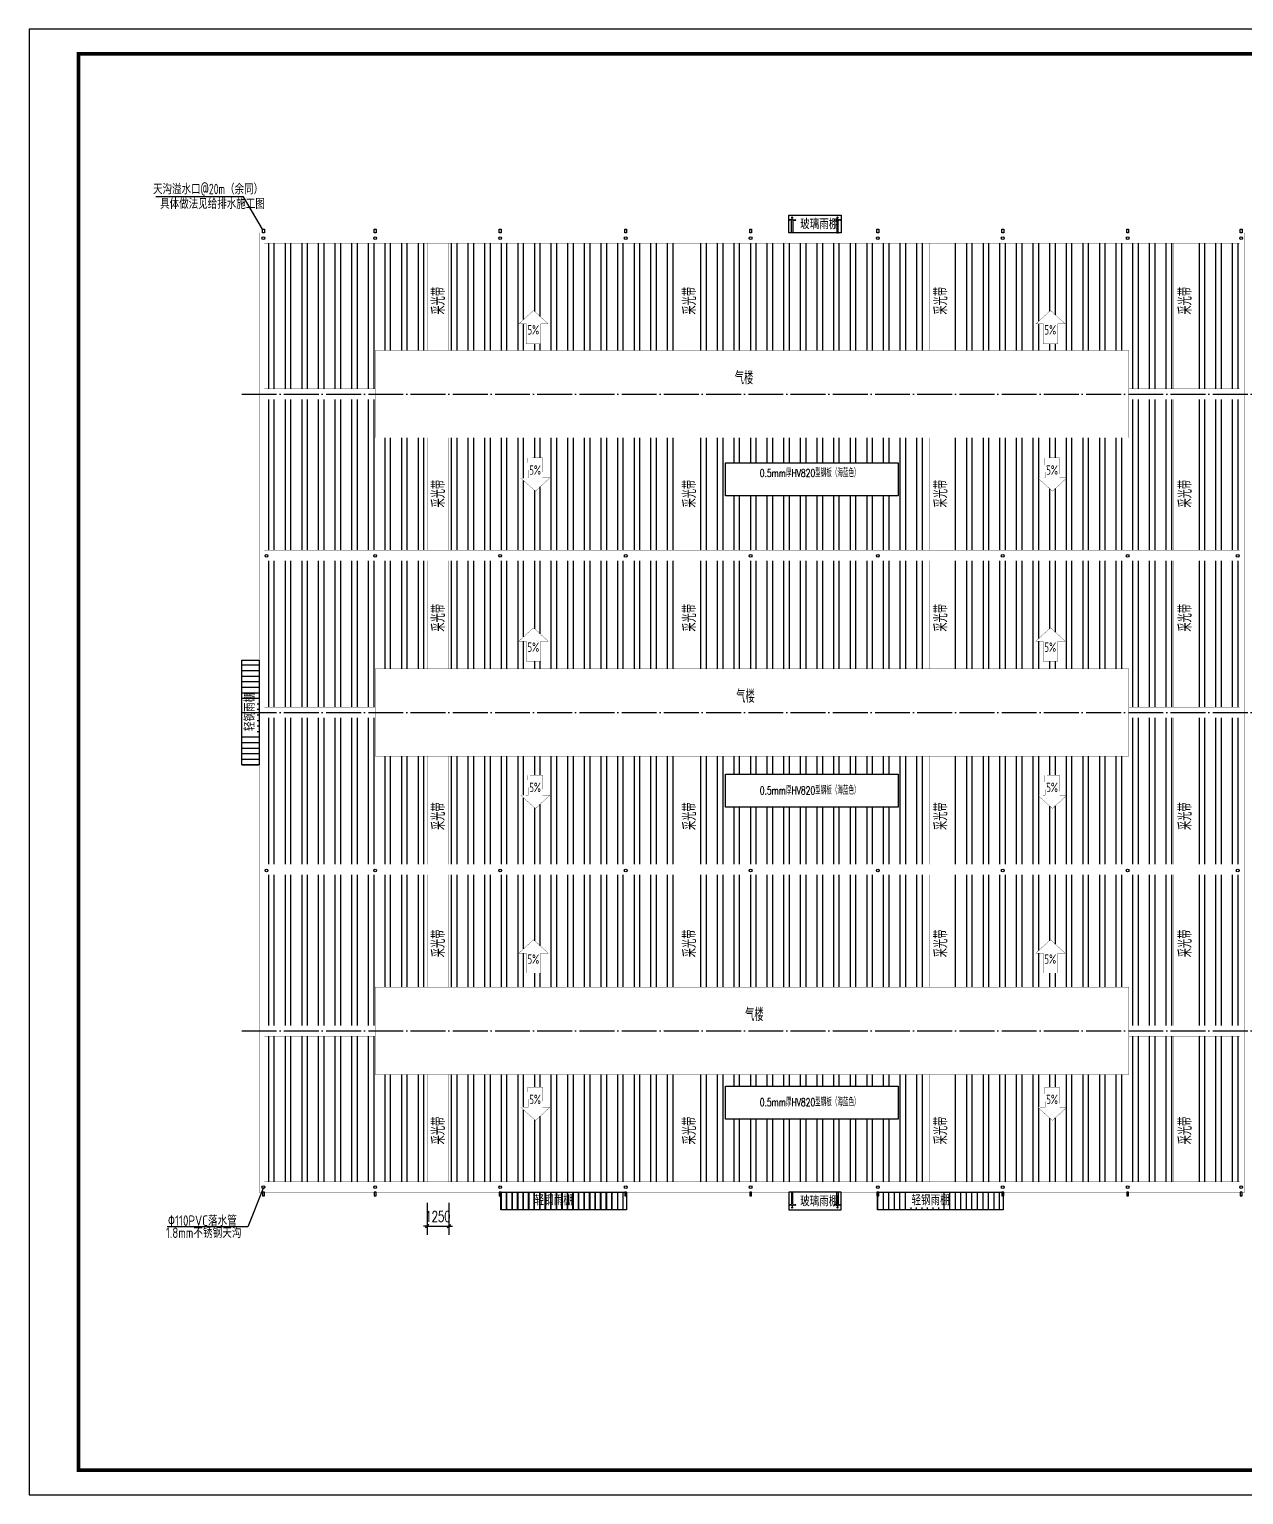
# Model space of a CAD drawing. Extents: x -33967 to 1773478, y -1022458 to -784650.
# Drawn here: x 540957 to 610563, y -875727 to -791727 of the extents above; entities that cross this region are included whole.
import ezdxf
from ezdxf.enums import TextEntityAlignment as Align

# ---------------------------------------------------------------- set-up
doc = ezdxf.new("R2010")
doc.units = 0
doc.header["$LTSCALE"] = 1000
doc.header["$MEASUREMENT"] = 0
doc.linetypes.add('DOTE', pattern=[2.42, 2, -0.2, 0.02, -0.2])
for name, color, linetype in [('AXIS', 3, 'Continuous'), ('DOTE', 1, 'DOTE'), ('PUB_TEXT', 7, 'Continuous'), ('PUB_TITLE', 4, 'Continuous'), ('SPACE', 7, 'Continuous'), ('TEXT', 7, 'Continuous'), ('YCX', 90, 'Continuous'), ('天沟', 2, 'Continuous')]:
    doc.layers.add(name, color=color, linetype=linetype)
doc.styles.add('_TCH_DIM', font='SIMPLEX', dxfattribs={"bigfont": 'GBCBIG'})
doc.styles.add('_TCH_DIM_T3', font='SIMPLEX', dxfattribs={"width": 0.705882, "bigfont": 'GBCBIG'})
doc.styles.add('C', font='tssdeng.shx', dxfattribs={"height": 3, "bigfont": 'tssdchn.shx'})
doc.styles.add('TSSD_Dimension', font='Tssdeng.shx', dxfattribs={"width": 0.8, "bigfont": 'hztxt.shx'})
doc.styles.add('TSSD_Norm', font='tssdeng.shx', dxfattribs={"bigfont": 'hztxt.shx'})
doc.dimstyles.new('_TCH_ARCH&&200', dxfattribs={"dimtxt": 595, "dimasz": 200, "dimexe": 500, "dimexo": 600, "dimgap": 252.5, "dimtad": 1, "dimdec": 0, "dimzin": 0, "dimdsep": 46, "dimtxsty": '_TCH_DIM_T3', "dimblk": 'ARCHTICK', "dimcen": 0.09, "dimclrt": 7, "dimazin": 2, "dimtfac": 1, "dimtdec": 0, "dimtix": 1, "dimtmove": 2, "dimatfit": 3, "dimfxl": 1, "dimtolj": 1, "dimtzin": 0, "dimarcsym": 0})

# ---------------------------------------------------------------- blocks, each defined once
blk = doc.blocks.new('_ArchTick')
at = {"color": 0, "linetype": 'ByBlock', "const_width": 0.4}
blk.add_lwpolyline([(-0.5, -0.5), (0.5, 0.5)], dxfattribs=at)
blk = doc.blocks.new('*D1596')
at = {"layer": 'AXIS', "color": 0, "lineweight": -2, "transparency": 16777216}
for p, q in [((563757, -858989), (563757, -860831)), ((565008, -858989), (565008, -860831)), ((563757, -860331), (563557, -860331)), ((563757, -860331), (565008, -860331)), ((565008, -860331), (565208, -860331))]:
    blk.add_line(p, q, dxfattribs=at)
at = {"layer": 'Defpoints', "color": 0, "transparency": 16777216}
for p in [(563757, -858389), (565008, -858389), (565008, -860331)]:
    blk.add_point(p, dxfattribs=at)
at = {"layer": 'AXIS', "color": 0, "lineweight": -2, "transparency": 16777216, "xscale": 200, "yscale": 200, "zscale": 200}
blk.add_blockref('_ArchTick', (563757, -860331), dxfattribs=at)
at = {"layer": 'AXIS', "color": 0, "lineweight": -2, "transparency": 16777216, "xscale": 200, "yscale": 200, "zscale": 200, "rotation": 180}
blk.add_blockref('_ArchTick', (565008, -860331), dxfattribs=at)
at = {"layer": 'AXIS', "color": 7, "transparency": 16777216, "insert": (564382, -859781), "char_height": 595, "attachment_point": 5, "style": '_TCH_DIM_T3'}
blk.add_mtext('\\A1;1250', dxfattribs=at)

msp = doc.modelspace()

# ---------------------------------------------------------------- hatches: boundary and pattern name
at = {"layer": 'SPACE'}
h = msp.add_hatch(dxfattribs=at)
h.set_pattern_fill('ANSI32', color=5, scale=200, angle=45)
h.set_pattern_definition([(90, (-530215.2, -786576.8), (-952.5, 0), []), (90, (-529897.7, -786259.3), (-952.5, 0), [])])
h.paths.add_polyline_path([(560782.3, -810138.4), (563757.2, -810138.4), (563757.2, -803988.5), (554432.3, -803988.5), (554432.3, -812338.5), (560782.3, -812338.5)])
h.paths.add_polyline_path([(565007.5, -803988.5), (565007.5, -810138.4), (578157.2, -810138.4), (578157.2, -803988.5)])
h.paths.add_polyline_path([(570694.7, -808607), (570275.8, -808607), (570275.8, -809750.8), (569440.4, -809750.8), (569440.4, -808607), (569021.4, -808607), (569858.1, -807842.4)], flags=16)
h.paths.add_polyline_path([(592557.2, -810138.4), (592557.2, -803988.5), (579407.5, -803988.5), (579407.5, -810138.4)])
h.paths.add_polyline_path([(593807.5, -803988.5), (593807.5, -810138.4), (603982.3, -810138.4), (603982.3, -812338.5), (606557.2, -812338.5), (606557.2, -803988.5)])
h.paths.add_polyline_path([(600327, -808607), (599908, -808607), (599908, -809750.8), (599072.6, -809750.8), (599072.6, -808607), (598653.7, -808607), (599490.3, -807842.4)], flags=16)
h.paths.add_polyline_path([(610332.3, -803988.5), (607807.5, -803988.5), (607807.5, -812338.5), (610332.3, -812338.5)])
h.paths.add_polyline_path([(610332.3, -812938.5), (607807.5, -812938.5), (607807.5, -821588.5), (610332.3, -821588.5)])
h.paths.add_polyline_path([(606557.2, -812938.5), (603982.3, -812938.5), (603982.3, -815138.6), (593807.5, -815138.6), (593807.5, -821588.5), (606557.2, -821588.5)])
h.paths.add_polyline_path([(600433.9, -817432.3), (599604.8, -818205.2), (598760.6, -817449), (599179.5, -817444.8), (599168.2, -816301.1), (600003.5, -816292.7), (600014.9, -817436.5)], flags=16)
h.paths.add_polyline_path([(592557.2, -821588.5), (592557.2, -815138.6), (579407.5, -815138.6), (579407.5, -821588.5)])
h.paths.add_polyline_path([(580857.8, -818467.6), (580857.8, -816575.1), (590753.9, -816575.1), (590753.9, -818467.6)], flags=16)
h.paths.add_polyline_path([(578157.2, -821588.5), (578157.2, -815138.6), (565007.5, -815138.6), (565007.5, -821588.5)])
h.paths.add_polyline_path([(569972.6, -818205.2), (569128.3, -817449), (569547.3, -817444.8), (569535.9, -816301.1), (570371.3, -816292.7), (570382.6, -817436.5), (570801.6, -817432.3)], flags=16)
h.paths.add_polyline_path([(563757.2, -821588.5), (563757.2, -815138.6), (560782.3, -815138.6), (560782.3, -812938.5), (554432.3, -812938.5), (554432.3, -821588.5)])
h.paths.add_polyline_path([(569460.4, -809332), (570230.8, -809332), (570230.8, -808677.9), (569460.4, -808677.9)], flags=8)
h.paths.add_polyline_path([(599092.7, -809332), (599863, -809332), (599863, -808677.9), (599092.7, -808677.9)], flags=8)
h.paths.add_polyline_path([(599198.9, -817373.7), (599969.2, -817366.1), (599962.7, -816712), (599192.4, -816719.7)], flags=8)
h.paths.add_polyline_path([(582993.4, -817538.5), (588372.9, -817538.5), (588372.9, -816818.9), (582993.4, -816818.9)], flags=8)
h.paths.add_polyline_path([(569566.6, -817373.7), (570336.9, -817366.1), (570330.4, -816712), (569560.1, -816719.7)], flags=8)
h = msp.add_hatch(dxfattribs=at)
h.set_pattern_fill('ANSI32', color=5, scale=200, angle=45)
h.set_pattern_definition([(90, (-530215.2, -298777.1), (-952.5, 0), []), (90, (-529897.7, -298459.6), (-952.5, 0), [])])
h.paths.add_polyline_path([(607807.5, -830588.5), (610332.3, -830588.5), (610332.3, -822188.5), (607807.5, -822188.5)])
h.paths.add_polyline_path([(610332.3, -831188.5), (607807.5, -831188.5), (607807.5, -839588.5), (610332.3, -839588.5)])
h.paths.add_polyline_path([(579407.5, -822188.5), (579407.5, -828388.4), (592557.2, -828388.4), (592557.2, -822188.5)])
h.paths.add_polyline_path([(565007.5, -822188.5), (565007.5, -828388.4), (578157.2, -828388.4), (578157.2, -822188.5)])
h.paths.add_polyline_path([(570275.8, -827940.1), (569440.4, -827940.1), (569440.4, -826796.3), (569021.4, -826796.3), (569858.1, -826031.7), (570694.7, -826796.3), (570275.8, -826796.3)], flags=16)
h.paths.add_polyline_path([(554432.3, -822188.5), (554432.3, -830588.5), (560782.3, -830588.5), (560782.3, -828388.4), (563757.2, -828388.4), (563757.2, -822188.5)])
h.paths.add_polyline_path([(563757.2, -839588.5), (563757.2, -833388.6), (560782.3, -833388.6), (560782.3, -831188.5), (554432.3, -831188.5), (554432.3, -839588.5)])
h.paths.add_polyline_path([(565007.5, -833388.6), (565007.5, -839588.5), (578157.2, -839588.5), (578157.2, -833388.6)])
h.paths.add_polyline_path([(570801.6, -835621.6), (569972.6, -836394.5), (569128.3, -835638.2), (569547.3, -835634.1), (569535.9, -834490.3), (570371.3, -834482), (570382.6, -835625.7)], flags=16)
h.paths.add_polyline_path([(592557.2, -839588.5), (592557.2, -833388.6), (579407.5, -833388.6), (579407.5, -839588.5)])
h.paths.add_polyline_path([(580857.8, -836324.7), (580857.8, -834432.2), (590753.9, -834432.2), (590753.9, -836324.7)], flags=16)
h.paths.add_polyline_path([(606557.2, -839588.5), (606557.2, -831188.5), (603982.3, -831188.5), (603982.3, -833388.6), (593807.5, -833388.6), (593807.5, -839588.5)])
h.paths.add_polyline_path([(600433.9, -835621.6), (599604.8, -836394.5), (598760.6, -835638.2), (599179.5, -835634.1), (599168.2, -834490.3), (600003.5, -834482), (600014.9, -835625.7)], flags=16)
h.paths.add_polyline_path([(593807.5, -822188.5), (593807.5, -828388.4), (603982.3, -828388.4), (603982.3, -830588.5), (606557.2, -830588.5), (606557.2, -822188.5)])
h.paths.add_polyline_path([(599490.3, -826031.7), (600327, -826796.3), (599908, -826796.3), (599908, -827940.1), (599072.6, -827940.1), (599072.6, -826796.3), (598653.7, -826796.3)], flags=16)
h.paths.add_polyline_path([(554432.3, -848838.5), (560782.3, -848838.5), (560782.3, -846638.4), (563757.2, -846638.4), (563757.2, -840188.5), (554432.3, -840188.5)])
h.paths.add_polyline_path([(560782.3, -851638.6), (560782.3, -849438.5), (554432.3, -849438.5), (554432.3, -857788.5), (563757.2, -857788.5), (563757.2, -851638.6)])
h.paths.add_polyline_path([(565007.5, -840188.5), (565007.5, -846638.4), (578157.2, -846638.4), (578157.2, -840188.5)])
h.paths.add_polyline_path([(570275.8, -845823.5), (569440.4, -845823.5), (569440.4, -844679.7), (569021.4, -844679.7), (569858.1, -843915.1), (570694.7, -844679.7), (570275.8, -844679.7)], flags=16)
h.paths.add_polyline_path([(565007.5, -851638.6), (565007.5, -857788.5), (578157.2, -857788.5), (578157.2, -851638.6)])
h.paths.add_polyline_path([(570801.6, -853505), (569972.6, -854277.9), (569128.3, -853521.6), (569547.3, -853517.5), (569535.9, -852373.7), (570371.3, -852365.4), (570382.6, -853509.2)], flags=16)
h.paths.add_polyline_path([(592557.2, -857788.5), (592557.2, -851638.6), (579407.5, -851638.6), (579407.5, -857788.5)])
h.paths.add_polyline_path([(580857.8, -854205.2), (580857.8, -852312.7), (590753.9, -852312.7), (590753.9, -854205.2)], flags=16)
h.paths.add_polyline_path([(592557.2, -846638.4), (592557.2, -840188.5), (579407.5, -840188.5), (579407.5, -846638.4)])
h.paths.add_polyline_path([(593807.5, -840188.5), (593807.5, -846638.4), (603982.3, -846638.4), (603982.3, -848838.5), (606557.2, -848838.5), (606557.2, -840188.5)])
h.paths.add_polyline_path([(598653.7, -844679.7), (599490.3, -843915.1), (600327, -844679.7), (599908, -844679.7), (599908, -845823.5), (599072.6, -845823.5), (599072.6, -844679.7)], flags=16)
h.paths.add_polyline_path([(593807.5, -851638.6), (593807.5, -857788.5), (606557.2, -857788.5), (606557.2, -849438.5), (603982.3, -849438.5), (603982.3, -851638.6)])
h.paths.add_polyline_path([(599168.2, -852373.7), (600003.5, -852365.4), (600014.9, -853509.2), (600433.9, -853505), (599604.8, -854277.9), (598760.6, -853521.6), (599179.5, -853517.5)], flags=16)
h.paths.add_polyline_path([(610332.3, -849438.5), (607807.5, -849438.5), (607807.5, -857788.5), (610332.3, -857788.5)])
h.paths.add_polyline_path([(610332.3, -840188.5), (607807.5, -840188.5), (607807.5, -848838.5), (610332.3, -848838.5)])
h.paths.add_polyline_path([(569460.4, -845404.6), (570230.8, -845404.6), (570230.8, -844750.6), (569460.4, -844750.6)], flags=8)
h.paths.add_polyline_path([(569566.6, -853446.4), (570336.9, -853438.7), (570330.4, -852784.7), (569560.1, -852792.4)], flags=8)
h.paths.add_polyline_path([(580843.8, -854175.4), (590522.5, -854175.4), (590522.5, -853371.8), (580843.8, -853371.8)], flags=24)
h.paths.add_polyline_path([(582993.4, -853276.1), (588372.9, -853276.1), (588372.9, -852556.4), (582993.4, -852556.4)], flags=8)
h.paths.add_polyline_path([(599092.7, -845404.6), (599863, -845404.6), (599863, -844750.6), (599092.7, -844750.6)], flags=8)
h.paths.add_polyline_path([(599198.9, -853446.4), (599969.2, -853438.7), (599962.7, -852784.7), (599192.4, -852792.4)], flags=8)
h.paths.add_polyline_path([(569460.4, -827521.2), (570230.8, -827521.2), (570230.8, -826867.1), (569460.4, -826867.1)], flags=8)
h.paths.add_polyline_path([(569566.6, -835563), (570336.9, -835555.3), (570330.4, -834901.3), (569560.1, -834908.9)], flags=8)
h.paths.add_polyline_path([(580843.8, -836294.9), (590522.5, -836294.9), (590522.5, -835491.4), (580843.8, -835491.4)], flags=24)
h.paths.add_polyline_path([(582993.4, -835395.6), (588372.9, -835395.6), (588372.9, -834676), (582993.4, -834676)], flags=8)
h.paths.add_polyline_path([(599198.9, -835563), (599969.2, -835555.3), (599962.7, -834901.3), (599192.4, -834908.9)], flags=8)
h.paths.add_polyline_path([(599092.7, -827521.2), (599863, -827521.2), (599863, -826867.1), (599092.7, -826867.1)], flags=8)
at = {"layer": 'SPACE', "true_color": 0xc7c8ca}
h = msp.add_hatch(dxfattribs=at)
h.set_pattern_fill('ANSI31', color=9, scale=200, angle=135)
h.set_pattern_definition([(180, (590264.28, -1924175.82), (-2e-14, -317.5), [])])
h.paths.add_polyline_path([(553132, -827888.5), (553132, -830688.5), (554132.3, -830688.5), (554132.3, -827888.5)])
h.paths.add_polyline_path([(553132, -830688.5), (553132, -833888.5), (554132.3, -833888.5), (554132.3, -830688.5)])
h.paths.add_polyline_path([(554012.4, -832056.2), (554012.4, -830160.8), (553147.9, -830160.8), (553147.9, -832056.2)])
h = msp.add_hatch(dxfattribs=at)
h.set_pattern_fill('ANSI31', color=9, scale=200, angle=45)
h.set_pattern_definition([(90, (-522304.98, -895520.8), (-317.5, 0), [])])
h.paths.add_polyline_path([(574382.3, -858388.5), (571182.3, -858388.5), (571182.3, -859388.9), (574382.3, -859388.9)])
h.paths.add_polyline_path([(571182.3, -858388.5), (567982.3, -858388.5), (567982.3, -859388.9), (571182.3, -859388.9)])
h.paths.add_polyline_path([(569814.6, -859269), (571710.1, -859269), (571710.1, -858404.4), (569814.6, -858404.4)], flags=9)
h = msp.add_hatch(dxfattribs=at)
h.set_pattern_fill('ANSI31', color=9, scale=200, angle=45)
h.set_pattern_definition([(90, (-530215.17, -786576.78), (-317.5, 0), [])])
h.paths.add_polyline_path([(575182.3, -858388.5), (567982.3, -858388.5), (567982.3, -859388.9), (575182.3, -859388.9)])
h.paths.add_polyline_path([(569814.6, -859269), (571710.1, -859269), (571710.1, -858404.4), (569814.6, -858404.4)], flags=24)
h = msp.add_hatch(dxfattribs=at)
h.set_pattern_fill('ANSI31', color=9, scale=200, angle=45)
h.set_pattern_definition([(90, (-500704.98, -895520.8), (-317.5, 0), [])])
h.paths.add_polyline_path([(596782.3, -858388.5), (592782.3, -858388.5), (592782.3, -859388.9), (596782.3, -859388.9)])
h.paths.add_polyline_path([(592782.3, -858388.5), (589582.3, -858388.5), (589582.3, -859388.9), (592782.3, -859388.9)])
h.paths.add_polyline_path([(591414.6, -859269), (593310.1, -859269), (593310.1, -858404.4), (591414.6, -858404.4)])

# ---------------------------------------------------------------- linework, layer by layer
for p, q in [((584620.4, -802656.6), (584532.4, -802656.6)), ((584682.3, -802599.7), (584682.3, -802505.8)), ((584744.3, -802658), (584861.9, -802658)), ((587220.3, -802658), (587102.8, -802658)), ((587282.3, -802599.7), (587282.3, -802505.8)), ((587344.2, -802656.6), (587432.3, -802656.6)), ((584620.4, -859120.4), (584532.4, -859120.4)), ((584682.3, -859177.3), (584682.3, -859271.2)), ((584744.3, -859119), (584861.9, -859119)), ((587220.3, -859119), (587102.8, -859119)), ((587282.3, -859177.3), (587282.3, -859271.2)), ((587344.2, -859120.4), (587432.3, -859120.4))]:
    msp.add_line(p, q)
for points in [[(587482.3, -803388.5), (584482.3, -803388.5), (584482.3, -802388.1), (587482.3, -802388.1)], [(580857.8, -816575.1), (590753.9, -816575.1), (590753.9, -818467.6), (580857.8, -818467.6)], [(553132, -833888.5), (553132, -827888.5), (554132.3, -827888.5), (554132.3, -833888.5)], [(580857.8, -834432.2), (590753.9, -834432.2), (590753.9, -836324.7), (580857.8, -836324.7)], [(580857.8, -852312.7), (590753.9, -852312.7), (590753.9, -854205.2), (580857.8, -854205.2)], [(567982.3, -858388.5), (575182.3, -858388.5), (575182.3, -859388.9), (567982.3, -859388.9)], [(587482.3, -858388.5), (584482.3, -858388.5), (584482.3, -859388.9), (587482.3, -859388.9)], [(589582.3, -858388.5), (596782.3, -858388.5), (596782.3, -859388.9), (589582.3, -859388.9)]]:
    msp.add_lwpolyline(points, close=True)
for points in [[(584720.3, -802711), (584720.3, -803388.5), (584644.4, -803388.5), (584644.4, -802711)], [(587244.4, -802711), (587244.4, -803388.5), (587320.3, -803388.5), (587320.3, -802711)], [(584720.3, -859066), (584720.3, -858388.5), (584644.4, -858388.5), (584644.4, -859066)], [(587244.4, -859066), (587244.4, -858388.5), (587320.3, -858388.5), (587320.3, -859066)]]:
    msp.add_lwpolyline(points)
for points in [[(554796.1, -803703.7, 0, 100, 0), (555796.1, -803703.7, 0, 0, 0), (556546.1, -803703.7, 0, 0, 0)], [(560236.8, -803703.7, 0, 100, 0), (559236.8, -803703.7, 0, 0, 0), (558236.8, -803703.7, 0, 0, 0)], [(561326.8, -803703.7, 0, 100, 0), (562326.8, -803703.7, 0, 0, 0), (563326.8, -803703.7, 0, 0, 0)], [(567503.9, -803703.7, 0, 100, 0), (566503.9, -803703.7, 0, 0, 0), (565503.9, -803703.7, 0, 0, 0)], [(568487.9, -803703.7, 0, 100, 0), (569487.9, -803703.7, 0, 0, 0), (570487.9, -803703.7, 0, 0, 0)], [(574665, -803703.7, 0, 100, 0), (573665, -803703.7, 0, 0, 0), (572665, -803703.7, 0, 0, 0)], [(575649.1, -803703.7, 0, 100, 0), (576649.1, -803703.7, 0, 0, 0), (577649.1, -803703.7, 0, 0, 0)], [(581826.2, -803703.7, 0, 100, 0), (580826.2, -803703.7, 0, 0, 0), (579826.2, -803703.7, 0, 0, 0)], [(582810.3, -803703.7, 0, 100, 0), (583810.3, -803703.7, 0, 0, 0), (584810.3, -803703.7, 0, 0, 0)], [(588987.4, -803703.7, 0, 100, 0), (587987.4, -803703.7, 0, 0, 0), (586987.4, -803703.7, 0, 0, 0)], [(589971.4, -803703.7, 0, 100, 0), (590971.4, -803703.7, 0, 0, 0), (591971.4, -803703.7, 0, 0, 0)], [(596148.5, -803703.7, 0, 100, 0), (595148.5, -803703.7, 0, 0, 0), (594148.5, -803703.7, 0, 0, 0)], [(597132.6, -803703.7, 0, 100, 0), (598132.6, -803703.7, 0, 0, 0), (599132.6, -803703.7, 0, 0, 0)], [(603309.7, -803703.7, 0, 100, 0), (602309.7, -803703.7, 0, 0, 0), (601309.7, -803703.7, 0, 0, 0)], [(604293.8, -803703.7, 0, 100, 0), (605293.8, -803703.7, 0, 0, 0), (606043.8, -803703.7, 0, 0, 0)], [(609973.3, -803703.7, 0, 100, 0), (608973.3, -803703.7, 0, 0, 0), (607973.3, -803703.7, 0, 0, 0)], [(554796.1, -821903.7, 0, 100, 0), (555796.1, -821903.7, 0, 0, 0), (556546.1, -821903.7, 0, 0, 0)], [(560236.8, -821903.7, 0, 100, 0), (559236.8, -821903.7, 0, 0, 0), (558236.8, -821903.7, 0, 0, 0)], [(561326.8, -821903.7, 0, 100, 0), (562326.8, -821903.7, 0, 0, 0), (563326.8, -821903.7, 0, 0, 0)], [(567503.9, -821903.7, 0, 100, 0), (566503.9, -821903.7, 0, 0, 0), (565503.9, -821903.7, 0, 0, 0)], [(568487.9, -821903.7, 0, 100, 0), (569487.9, -821903.7, 0, 0, 0), (570487.9, -821903.7, 0, 0, 0)], [(574665, -821903.7, 0, 100, 0), (573665, -821903.7, 0, 0, 0), (572665, -821903.7, 0, 0, 0)], [(575649.1, -821903.7, 0, 100, 0), (576649.1, -821903.7, 0, 0, 0), (577649.1, -821903.7, 0, 0, 0)], [(581826.2, -821903.7, 0, 100, 0), (580826.2, -821903.7, 0, 0, 0), (579826.2, -821903.7, 0, 0, 0)], [(582810.3, -821903.7, 0, 100, 0), (583810.3, -821903.7, 0, 0, 0), (584810.3, -821903.7, 0, 0, 0)], [(588987.4, -821903.7, 0, 100, 0), (587987.4, -821903.7, 0, 0, 0), (586987.4, -821903.7, 0, 0, 0)], [(589971.4, -821903.7, 0, 100, 0), (590971.4, -821903.7, 0, 0, 0), (591971.4, -821903.7, 0, 0, 0)], [(596148.5, -821903.7, 0, 100, 0), (595148.5, -821903.7, 0, 0, 0), (594148.5, -821903.7, 0, 0, 0)], [(597132.6, -821903.7, 0, 100, 0), (598132.6, -821903.7, 0, 0, 0), (599132.6, -821903.7, 0, 0, 0)], [(603309.7, -821903.7, 0, 100, 0), (602309.7, -821903.7, 0, 0, 0), (601309.7, -821903.7, 0, 0, 0)], [(604293.8, -821903.7, 0, 100, 0), (605293.8, -821903.7, 0, 0, 0), (606043.8, -821903.7, 0, 0, 0)], [(609973.3, -821903.7, 0, 100, 0), (608973.3, -821903.7, 0, 0, 0), (607973.3, -821903.7, 0, 0, 0)], [(554796.1, -839940.4, 0, 100, 0), (555796.1, -839940.4, 0, 0, 0), (556546.1, -839940.4, 0, 0, 0)], [(560236.8, -839940.4, 0, 100, 0), (559236.8, -839940.4, 0, 0, 0), (558236.8, -839940.4, 0, 0, 0)], [(561326.8, -839940.4, 0, 100, 0), (562326.8, -839940.4, 0, 0, 0), (563326.8, -839940.4, 0, 0, 0)], [(567503.9, -839940.4, 0, 100, 0), (566503.9, -839940.4, 0, 0, 0), (565503.9, -839940.4, 0, 0, 0)], [(568487.9, -839940.4, 0, 100, 0), (569487.9, -839940.4, 0, 0, 0), (570487.9, -839940.4, 0, 0, 0)], [(574665, -839940.4, 0, 100, 0), (573665, -839940.4, 0, 0, 0), (572665, -839940.4, 0, 0, 0)], [(575649.1, -839940.4, 0, 100, 0), (576649.1, -839940.4, 0, 0, 0), (577649.1, -839940.4, 0, 0, 0)], [(581826.2, -839940.4, 0, 100, 0), (580826.2, -839940.4, 0, 0, 0), (579826.2, -839940.4, 0, 0, 0)], [(582810.3, -839940.4, 0, 100, 0), (583810.3, -839940.4, 0, 0, 0), (584810.3, -839940.4, 0, 0, 0)], [(588987.4, -839940.4, 0, 100, 0), (587987.4, -839940.4, 0, 0, 0), (586987.4, -839940.4, 0, 0, 0)], [(589971.4, -839940.4, 0, 100, 0), (590971.4, -839940.4, 0, 0, 0), (591971.4, -839940.4, 0, 0, 0)], [(596148.5, -839940.4, 0, 100, 0), (595148.5, -839940.4, 0, 0, 0), (594148.5, -839940.4, 0, 0, 0)], [(597132.6, -839940.4, 0, 100, 0), (598132.6, -839940.4, 0, 0, 0), (599132.6, -839940.4, 0, 0, 0)], [(603309.7, -839940.4, 0, 100, 0), (602309.7, -839940.4, 0, 0, 0), (601309.7, -839940.4, 0, 0, 0)], [(604293.8, -839940.4, 0, 100, 0), (605293.8, -839940.4, 0, 0, 0), (606043.8, -839940.4, 0, 0, 0)], [(609973.3, -839940.4, 0, 100, 0), (608973.3, -839940.4, 0, 0, 0), (607973.3, -839940.4, 0, 0, 0)], [(554796.1, -858103.7, 0, 100, 0), (555796.1, -858103.7, 0, 0, 0), (556546.1, -858103.7, 0, 0, 0)], [(560236.8, -858103.7, 0, 100, 0), (559236.8, -858103.7, 0, 0, 0), (558236.8, -858103.7, 0, 0, 0)], [(561326.8, -858103.7, 0, 100, 0), (562326.8, -858103.7, 0, 0, 0), (563326.8, -858103.7, 0, 0, 0)], [(567503.9, -858103.7, 0, 100, 0), (566503.9, -858103.7, 0, 0, 0), (565503.9, -858103.7, 0, 0, 0)], [(568487.9, -858103.7, 0, 100, 0), (569487.9, -858103.7, 0, 0, 0), (570487.9, -858103.7, 0, 0, 0)], [(574665, -858103.7, 0, 100, 0), (573665, -858103.7, 0, 0, 0), (572665, -858103.7, 0, 0, 0)], [(575649.1, -858103.7, 0, 100, 0), (576649.1, -858103.7, 0, 0, 0), (577649.1, -858103.7, 0, 0, 0)], [(581826.2, -858103.7, 0, 100, 0), (580826.2, -858103.7, 0, 0, 0), (579826.2, -858103.7, 0, 0, 0)], [(582810.3, -858103.7, 0, 100, 0), (583810.3, -858103.7, 0, 0, 0), (584810.3, -858103.7, 0, 0, 0)], [(588987.4, -858103.7, 0, 100, 0), (587987.4, -858103.7, 0, 0, 0), (586987.4, -858103.7, 0, 0, 0)], [(589971.4, -858103.7, 0, 100, 0), (590971.4, -858103.7, 0, 0, 0), (591971.4, -858103.7, 0, 0, 0)], [(596148.5, -858103.7, 0, 100, 0), (595148.5, -858103.7, 0, 0, 0), (594148.5, -858103.7, 0, 0, 0)], [(597132.6, -858103.7, 0, 100, 0), (598132.6, -858103.7, 0, 0, 0), (599132.6, -858103.7, 0, 0, 0)], [(603309.7, -858103.7, 0, 100, 0), (602309.7, -858103.7, 0, 0, 0), (601309.7, -858103.7, 0, 0, 0)], [(604293.8, -858103.7, 0, 100, 0), (605293.8, -858103.7, 0, 0, 0), (606043.8, -858103.7, 0, 0, 0)], [(609973.3, -858103.7, 0, 100, 0), (608973.3, -858103.7, 0, 0, 0), (607973.3, -858103.7, 0, 0, 0)]]:
    msp.add_lwpolyline(points, format="xyseb")
for centre, radius in [((584532.4, -802656.6), 26.9), ((584682.3, -802661.9), 62.1), ((584682.3, -802505.8), 26.9), ((584861.9, -802658), 26.9), ((587102.8, -802658), 26.9), ((587282.3, -802661.9), 62.1), ((587282.3, -802505.8), 26.9), ((587432.3, -802656.6), 26.9), ((554373.3, -803703.7), 80), ((560782.3, -803703.7), 80), ((567943.5, -803703.7), 80), ((575140.9, -803703.7), 80), ((582302.1, -803703.7), 80), ((589589.8, -803703.7), 80), ((596751, -803703.7), 80), ((603912.2, -803703.7), 80), ((610412.9, -803703.7), 80), ((554547.4, -821903.7), 80), ((560782.3, -821903.7), 80), ((567943.5, -821903.7), 80), ((575140.9, -821903.7), 80), ((582302.1, -821903.7), 80), ((589589.8, -821903.7), 80), ((596751, -821903.7), 80), ((603912.2, -821903.7), 80), ((610220.5, -821903.7), 80), ((554547.4, -839940.4), 80), ((560782.3, -839940.4), 80), ((567943.5, -839940.4), 80), ((575140.9, -839940.4), 80), ((582302.1, -839940.4), 80), ((589589.8, -839940.4), 80), ((596751, -839940.4), 80), ((603912.2, -839940.4), 80), ((610220.5, -839940.4), 80), ((554373.3, -858103.7), 80), ((560782.3, -858103.7), 80), ((567943.5, -858103.7), 80), ((575140.9, -858103.7), 80), ((582302.1, -858103.7), 80), ((589589.8, -858103.7), 80), ((596751, -858103.7), 80), ((603912.2, -858103.7), 80), ((610412.9, -858103.7), 80), ((584532.4, -859120.4), 26.9), ((584682.3, -859115.1), 62.1), ((584682.3, -859271.2), 26.9), ((584861.9, -859119), 26.9), ((587102.8, -859119), 26.9), ((587282.3, -859115.1), 62.1), ((587282.3, -859271.2), 26.9), ((587432.3, -859120.4), 26.9)]:
    msp.add_circle(centre, radius)
at = {"layer": 'AXIS'}
for p, q in [((553225.4, -801321.3), (548212.3, -801321.3)), ((554318.3, -803181.8), (553225.4, -801321.3))]:
    msp.add_line(p, q, dxfattribs=at)
at = {"layer": 'AXIS', "const_width": 15}
for points in [[(570694.7, -808607), (569858.1, -807842.4), (569021.4, -808607), (569440.4, -808607), (569440.4, -809750.8), (570275.8, -809750.8), (570275.8, -808607)], [(600327, -808607), (599490.3, -807842.4), (598653.7, -808607), (599072.6, -808607), (599072.6, -809750.8), (599908, -809750.8), (599908, -808607)], [(570801.6, -817432.3), (569972.6, -818205.2), (569128.3, -817449), (569547.3, -817444.8), (569535.9, -816301.1), (570371.3, -816292.7), (570382.6, -817436.5)], [(600433.9, -817432.3), (599604.8, -818205.2), (598760.6, -817449), (599179.5, -817444.8), (599168.2, -816301.1), (600003.5, -816292.7), (600014.9, -817436.5)], [(570694.7, -826796.3), (569858.1, -826031.7), (569021.4, -826796.3), (569440.4, -826796.3), (569440.4, -827940.1), (570275.8, -827940.1), (570275.8, -826796.3)], [(600327, -826796.3), (599490.3, -826031.7), (598653.7, -826796.3), (599072.6, -826796.3), (599072.6, -827940.1), (599908, -827940.1), (599908, -826796.3)], [(570801.6, -835621.6), (569972.6, -836394.5), (569128.3, -835638.2), (569547.3, -835634.1), (569535.9, -834490.3), (570371.3, -834482), (570382.6, -835625.7)], [(600433.9, -835621.6), (599604.8, -836394.5), (598760.6, -835638.2), (599179.5, -835634.1), (599168.2, -834490.3), (600003.5, -834482), (600014.9, -835625.7)], [(570694.7, -844679.7), (569858.1, -843915.1), (569021.4, -844679.7), (569440.4, -844679.7), (569440.4, -845823.5), (570275.8, -845823.5), (570275.8, -844679.7)], [(600327, -844679.7), (599490.3, -843915.1), (598653.7, -844679.7), (599072.6, -844679.7), (599072.6, -845823.5), (599908, -845823.5), (599908, -844679.7)], [(570801.6, -853505), (569972.6, -854277.9), (569128.3, -853521.6), (569547.3, -853517.5), (569535.9, -852373.7), (570371.3, -852365.4), (570382.6, -853509.2)], [(600433.9, -853505), (599604.8, -854277.9), (598760.6, -853521.6), (599179.5, -853517.5), (599168.2, -852373.7), (600003.5, -852365.4), (600014.9, -853509.2)]]:
    msp.add_lwpolyline(points, close=True, dxfattribs=at)
at = {"layer": 'DOTE'}
for p, q in [((553132.3, -812638.5), (611632.3, -812638.5)), ((553132.3, -830888.5), (611632.3, -830888.5)), ((553132.3, -849138.5), (611632.3, -849138.5))]:
    msp.add_line(p, q, dxfattribs=at)
at = {"layer": 'PUB_TITLE'}
msp.add_lwpolyline([(540956.8, -875726.8), (659756.8, -875726.8), (659756.8, -791726.8), (540956.8, -791726.8)], close=True, dxfattribs=at)
at = {"layer": 'PUB_TITLE', "const_width": 212.1}
msp.add_lwpolyline([(543777.1, -874312.7), (543777.1, -793141), (657756.8, -793141), (657756.8, -874312.7)], close=True, dxfattribs=at)
at = {"layer": 'SPACE', "const_width": 10}
for points in [[(554132.3, -803388.5), (610632.3, -803388.5), (610632.3, -858388.5), (554132.3, -858388.5)], [(554432.3, -803988.5), (610332.3, -803988.5), (610332.3, -857788.5), (554432.3, -857788.5)], [(560782.3, -810138.4), (603982.3, -810138.4), (603982.3, -815138.6), (560782.3, -815138.6)], [(554432.3, -821588.5), (610332.3, -821588.5), (610332.3, -822188.5), (554432.3, -822188.5)], [(560782.3, -828388.4), (603982.3, -828388.4), (603982.3, -833388.6), (560782.3, -833388.6)], [(554432.3, -839588.5), (610332.3, -839588.5), (610332.3, -840188.5), (554432.3, -840188.5)], [(560782.3, -846638.4), (603982.3, -846638.4), (603982.3, -851638.6), (560782.3, -851638.6)]]:
    msp.add_lwpolyline(points, close=True, dxfattribs=at)
for points in [[(563757.2, -810138.4), (563757.2, -803988.5), (565007.5, -803988.5), (565007.5, -810138.4)], [(578157.2, -810138.4), (578157.2, -803988.5), (579407.5, -803988.5), (579407.5, -810138.4)], [(592557.2, -810138.4), (592557.2, -803988.5), (593807.5, -803988.5), (593807.5, -810138.4)], [(606557.2, -812338.5), (606557.2, -803988.5), (607807.5, -803988.5), (607807.5, -812338.5)], [(560782.3, -812938.5), (554432.3, -812938.5), (554432.3, -812338.5), (560782.3, -812338.5)], [(603982.3, -812338.5), (610332.3, -812338.5), (610332.3, -812938.5), (603982.3, -812938.5)], [(607807.5, -812938.5), (607807.5, -821588.5), (606557.2, -821588.5), (606557.2, -812938.5)], [(565007.5, -815138.6), (565007.5, -821588.5), (563757.2, -821588.5), (563757.2, -815138.6)], [(579407.5, -815138.6), (579407.5, -821588.5), (578157.2, -821588.5), (578157.2, -815138.6)], [(593807.5, -815138.6), (593807.5, -821588.5), (592557.2, -821588.5), (592557.2, -815138.6)], [(563757.2, -828388.4), (563757.2, -822188.5), (565007.5, -822188.5), (565007.5, -828388.4)], [(578157.2, -828388.4), (578157.2, -822188.5), (579407.5, -822188.5), (579407.5, -828388.4)], [(592557.2, -828388.4), (592557.2, -822188.5), (593807.5, -822188.5), (593807.5, -828388.4)], [(606557.2, -830588.5), (606557.2, -822188.5), (607807.5, -822188.5), (607807.5, -830588.5)], [(560782.3, -831188.5), (554432.3, -831188.5), (554432.3, -830588.5), (560782.3, -830588.5)], [(603982.3, -830588.5), (610332.3, -830588.5), (610332.3, -831188.5), (603982.3, -831188.5)], [(607807.5, -831188.5), (607807.5, -839588.5), (606557.2, -839588.5), (606557.2, -831188.5)], [(565007.5, -833388.6), (565007.5, -839588.5), (563757.2, -839588.5), (563757.2, -833388.6)], [(579407.5, -833388.6), (579407.5, -839588.5), (578157.2, -839588.5), (578157.2, -833388.6)], [(593807.5, -833388.6), (593807.5, -839588.5), (592557.2, -839588.5), (592557.2, -833388.6)], [(563757.2, -846638.4), (563757.2, -840188.5), (565007.5, -840188.5), (565007.5, -846638.4)], [(578157.2, -846638.4), (578157.2, -840188.5), (579407.5, -840188.5), (579407.5, -846638.4)], [(592557.2, -846638.4), (592557.2, -840188.5), (593807.5, -840188.5), (593807.5, -846638.4)], [(606557.2, -848838.5), (606557.2, -840188.5), (607807.5, -840188.5), (607807.5, -848838.5)], [(560782.3, -849438.5), (554432.3, -849438.5), (554432.3, -848838.5), (560782.3, -848838.5)], [(603982.3, -848838.5), (610332.3, -848838.5), (610332.3, -849438.5), (603982.3, -849438.5)], [(607807.5, -849438.5), (607807.5, -857788.5), (606557.2, -857788.5), (606557.2, -849438.5)], [(565007.5, -851638.6), (565007.5, -857788.5), (563757.2, -857788.5), (563757.2, -851638.6)], [(579407.5, -851638.6), (579407.5, -857788.5), (578157.2, -857788.5), (578157.2, -851638.6)], [(593807.5, -851638.6), (593807.5, -857788.5), (592557.2, -857788.5), (592557.2, -851638.6)]]:
    msp.add_lwpolyline(points, dxfattribs=at)
at = {"layer": 'YCX'}
for p, q in [((554373.3, -858113.9), (553487.9, -860375.2)), ((553487.9, -860375.2), (548865.3, -860375.2))]:
    msp.add_line(p, q, dxfattribs=at)
at = {"layer": '天沟'}
for points in [[(554318.3, -803181.8), (554428.2, -803181.8), (554428.2, -803388.5), (554318.3, -803388.5)], [(560727.4, -803181.8), (560837.3, -803181.8), (560837.3, -803388.5), (560727.4, -803388.5)], [(567888.6, -803181.8), (567998.4, -803181.8), (567998.4, -803388.5), (567888.6, -803388.5)], [(575086, -803181.8), (575195.9, -803181.8), (575195.9, -803388.5), (575086, -803388.5)], [(582247.2, -803181.8), (582357, -803181.8), (582357, -803388.5), (582247.2, -803388.5)], [(589534.9, -803181.8), (589644.8, -803181.8), (589644.8, -803388.5), (589534.9, -803388.5)], [(596696.1, -803181.8), (596805.9, -803181.8), (596805.9, -803388.5), (596696.1, -803388.5)], [(603857.2, -803181.8), (603967.1, -803181.8), (603967.1, -803388.5), (603857.2, -803388.5)], [(610358, -803181.8), (610467.9, -803181.8), (610467.9, -803388.5), (610358, -803388.5)], [(554318.3, -858595.2), (554428.2, -858595.2), (554428.2, -858388.5), (554318.3, -858388.5)], [(560727.4, -858595.2), (560837.3, -858595.2), (560837.3, -858388.5), (560727.4, -858388.5)], [(567888.6, -858595.2), (567998.4, -858595.2), (567998.4, -858388.5), (567888.6, -858388.5)], [(575086, -858595.2), (575195.9, -858595.2), (575195.9, -858388.5), (575086, -858388.5)], [(582247.2, -858595.2), (582357, -858595.2), (582357, -858388.5), (582247.2, -858388.5)], [(589534.9, -858595.2), (589644.8, -858595.2), (589644.8, -858388.5), (589534.9, -858388.5)], [(596696.1, -858595.2), (596805.9, -858595.2), (596805.9, -858388.5), (596696.1, -858388.5)], [(603857.2, -858595.2), (603967.1, -858595.2), (603967.1, -858388.5), (603857.2, -858388.5)], [(610358, -858595.2), (610467.9, -858595.2), (610467.9, -858388.5), (610358, -858388.5)]]:
    msp.add_lwpolyline(points, close=True, dxfattribs=at)

# ---------------------------------------------------------------- texts
for s, style, width, p in [('玻璃雨棚', 'C', 0.7, (585144.2, -803185.5)), ('轻钢雨棚', 'C', 0.7, (569922.3, -859139)), ('轻钢雨棚', 'C', 0.7, (591522.3, -859139)), ('玻璃雨棚', 'C', 0.7, (585144.2, -859196.3)), ('%%130110PVC落水管', 'TSSD_Norm', 0.8, (548894.3, -860318.2)), ('1.8mm不锈钢天沟', 'TSSD_Norm', 0.8, (548787.7, -861010.9))]:
    msp.add_text(s, height=600, dxfattribs=dict(style=style, width=width)).set_placement(p)
at = {"style": 'C', "width": 0.7}
msp.add_text('轻钢雨棚', height=600, rotation=90, dxfattribs=at).set_placement((553882.5, -831948.5))
at = {"layer": 'PUB_TEXT', "style": '_TCH_DIM', "width": 0.705882}
for p in [(564778.4, -807286.4), (579178.4, -807286.4), (593578.4, -807286.4), (607578.4, -807286.4), (564778.4, -818345), (579178.4, -818345), (593578.4, -818345), (607578.4, -818345), (564778.4, -825460.5), (579178.4, -825460.5), (593578.4, -825460.5), (607578.4, -825460.5), (564778.4, -836832.9), (579178.4, -836832.9), (593578.4, -836832.9), (607578.4, -836832.9), (564778.4, -844127.1), (579178.4, -844127.1), (593578.4, -844127.1), (607578.4, -844127.1), (564778.4, -854852.4), (579178.4, -854852.4), (593578.4, -854852.4), (607578.4, -854852.4)]:
    msp.add_text('采光带', height=750, rotation=90, dxfattribs=at).set_placement(p, align=Align.CENTER)
for p in [(581924.3, -812080.5), (582005.5, -830330.5), (582514.8, -848580.5)]:
    msp.add_text('气楼', height=750, dxfattribs=at).set_placement(p, align=Align.CENTER)
at = {"layer": 'TEXT', "style": 'TSSD_Norm', "width": 0.7}
for s, p in [('天沟溢水口@20m（余同）', (548046.3, -801180.8)), ('具体做法见给排水施工图', (548453.3, -802023))]:
    msp.add_text(s, height=600, dxfattribs=at).set_placement(p)
at = {"layer": 'TEXT'}
for s, height, style, width, p in [('5%%%', 539.87, 'TSSD_Dimension', 0.7, (569845.6, -809222.9)), ('5%%%', 539.87, 'TSSD_Dimension', 0.7, (599477.9, -809222.9)), ('0.5mm厚HV820型钢板（海蓝色）', 450, '_TCH_DIM', 0.705882, (585683.1, -817388.8)), ('5%%%', 539.87, 'TSSD_Dimension', 0.7, (569845.6, -827412.2)), ('5%%%', 539.87, 'TSSD_Dimension', 0.7, (599477.9, -827412.2)), ('0.5mm厚HV820型钢板（海蓝色）', 450, '_TCH_DIM', 0.705882, (585683.1, -835583.3)), ('5%%%', 539.87, 'TSSD_Dimension', 0.7, (569845.6, -845295.6)), ('5%%%', 539.87, 'TSSD_Dimension', 0.7, (599477.9, -845295.6)), ('0.5mm厚HV820型钢板（海蓝色）', 450, '_TCH_DIM', 0.705882, (585683.1, -853456.4))]:
    msp.add_text(s, height=height, dxfattribs=dict(at, style=style, width=width)).set_placement(p, align=Align.CENTER)
at = {"layer": 'TEXT', "style": 'TSSD_Dimension', "width": 0.7}
for p in [(569950.7, -817260.9), (599583, -817260.9), (569950.7, -835450.1), (599583, -835450.1), (569950.7, -853333.6), (599583, -853333.6)]:
    msp.add_text('5%%%', height=539.87, rotation=0.569713, dxfattribs=at).set_placement(p, align=Align.CENTER)

# ---------------------------------------------------------------- dimensions: what is measured, and where the dimension line sits
at = {"layer": 'AXIS'}
dim = msp.add_linear_dim(base=(565007.5, -860330.7), p1=(563757.2, -858388.5), p2=(565007.5, -858388.5), angle=0, dimstyle='_TCH_ARCH&&200', dxfattribs=at)
dim.commit()
dim.dimension.update_dxf_attribs({"geometry": '*D1596', "text_midpoint": (564382.3, -859780.7)})

doc.saveas('drawing.dxf')
